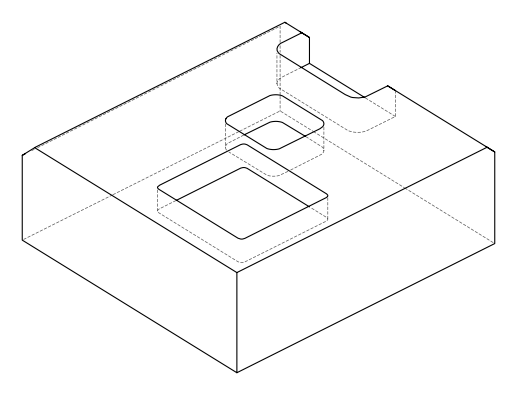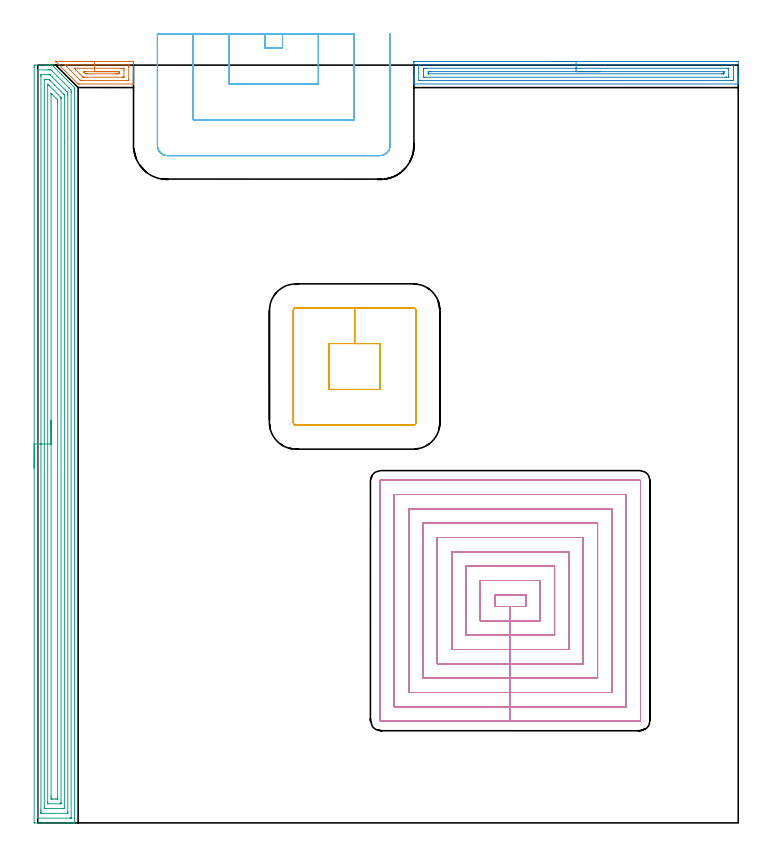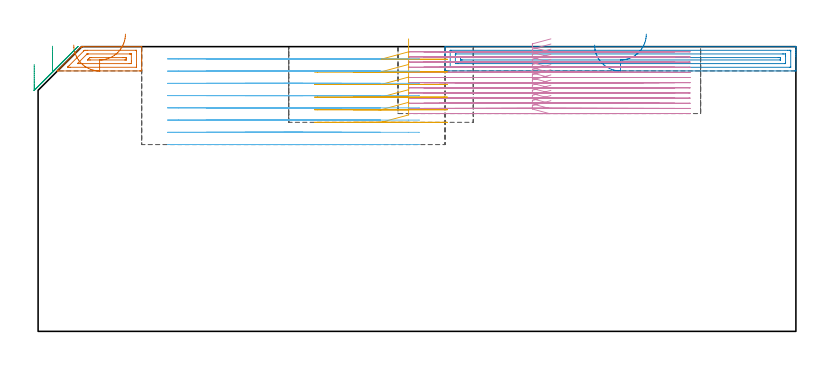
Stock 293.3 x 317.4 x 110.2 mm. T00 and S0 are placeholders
(PLAN: 6 operations, 2 tool changes, 93.5 min)
(1 AREA_MILL | FG_CHAMFER_SURFACE | UGT0205_001 | 1.09 min | 1926 mm3)
(2 AREA_MILL_1 | FG_CHAMFER_SURFACE_1 | UGT0205_001 | 4.54 min | 6249 mm3)
(3 AREA_MILL_2 | FG_CHAMFER_SURFACE_2 | UGT0205_001 | 15.46 min | 44800 mm3)
(4 MILL_RECTANGULAR_POCKET | POCKET_RECTANGULAR_STRAIGHT | NXT0201_009 | Follow Part, ap 2, ae 75% | 55.68 min | 329907 mm3)
(5 MILL_RECTANGULAR_POCKET_1 | POCKET_RECTANGULAR_STRAIGHT_1 | UGT0201_094 | Follow Part, ap 5, ae 75% | 4.31 min | 141632 mm3)
(6 MILL_SLOT | SLOT_PARTIAL_RECTANGULAR | UGT0201_094 | Follow Part, ap 5, ae 75% | 12.39 min | 209353 mm3)
(TOOL UGT0205_001 | Chamfer Mill 20 x 3 x 45 deg. | D20 FL50 Z2)
(TOOL NXT0201_009 | ENDMILL 8mm [2P460-0800-NA 1630] | D8 FL26 Z6)
(TOOL UGT0201_094 | End mill 20 mm | D20 FL38 Z4)
(OP 1 AREA_MILL)
G17 G21 G94 G90
T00 M6
G54
G17 G0 G90 X13.8 Y318.8 S1061 M3
G43 Z120.2 H0
Z110.8
G94 G1 X13.838 Z109.928 F250.
X13.952 Z109.064
X14.141 Z108.212
X14.403 Z107.38
X14.737 Z106.574
X15.14 Z105.8
X15.608 Z105.064
X16.14 Z104.372
X16.729 Z103.729
X17.372 Z103.14
X18.064 Z102.608
X18.8 Z102.14
X19.574 Z101.737
X20.38 Z101.403
X21.212 Z101.141
X22.063 Z100.952
X22.928 Z100.838
X23.8 Z100.8
X39.319 Y318.799 Z100.801
X39.656 Y318.797 Z100.803
X40.091 Y318.791 Z100.805
X40.1 Y318.466 Z101.13
Y314.973 Z104.62
Y314.107 Z105.493
Y309.405 Z110.195
X40.098 Y309.401 Z110.199
X40.097 Y309.4 Z110.2
X17.633
X17.109 Y309.401 Z110.195
X16.897 Y309.404 Z110.19
X16.753 Y309.546 Z110.05
X16.565 Y309.735 Z109.865
X7.503 Y318.796 Z100.802
Y318.798 Z100.8
Y318.799 Z100.799
X7.606 Y318.8 Z100.8
X23.8
Y317.386 Z102.214
X37.99 Y317.385 Z102.215
X38.049 Y317.384 Z102.216
X38.081 Y317.381 Z102.219
X38.09 Y317.38 Z102.22
X38.092 Y317.33 Z102.27
X38.098 Y316.923 Z102.677
X38.1 Y316.719 Z102.881
Y316.516 Z103.084
Y311.277 Z108.323
X38.098 Y311.073 Z108.527
X38.095 Y310.937 Z108.663
X38.09 Y310.831 Z108.769
X38.078 Y310.821 Z108.779
X38.062 Y310.819 Z108.781
X37.894 Y310.816 Z108.784
X37.686 Y310.815 Z108.785
X19.187 Y310.814 Z108.786
X18.515 Y310.815 Z108.785
X18.304 Y310.817 Z108.783
X17.972 Y310.821 Z108.779
X17.928 Y310.833 Z108.767
X17.86 Y310.896 Z108.704
X17.759 Y310.994 Z108.606
X17.634 Y311.116 Z108.484
X12.031 Y316.719 Z102.881
X11.467 Y317.287 Z102.313
X11.403 Y317.358 Z102.242
X11.393 Y317.379 Z102.221
X11.467 Y317.381 Z102.219
X11.678 Y317.384 Z102.216
X12.348 Y317.386 Z102.214
X12.557
X23.8
Y315.972 Z103.628
X35.252 Y315.971 Z103.629
X36.011 Y315.967 Z103.633
X36.05 Y315.965 Z103.635
X36.093 Y315.885 Z103.715
X36.096 Y315.846 Z103.754
X36.1 Y315.005 Z104.595
X36.099 Y312.354 Z107.246
X36.093 Y312.25 Z107.35
X36.091 Y312.241 Z107.359
X36.06 Y312.236 Z107.364
X35.926 Y312.232 Z107.368
X35.758 Y312.23 Z107.37
X35.505 Y312.229 Z107.371
X35.378 Y312.228 Z107.372
X19.395 Y312.229 Z107.371
X19.269 Y312.231 Z107.369
X19.017 Y312.236 Z107.364
X18.97 Y312.241 Z107.359
X18.952 Y312.254 Z107.346
X18.916 Y312.287 Z107.313
X18.846 Y312.354 Z107.246
X15.872 Y315.327 Z104.273
X15.356 Y315.846 Z103.754
X15.285 Y315.922 Z103.678
X15.252 Y315.958 Z103.642
X15.367 Y315.965 Z103.635
X15.619 Y315.969 Z103.631
X15.746 Y315.971 Z103.629
X23.8 Y315.972 Z103.628
Y314.557 Z105.043
X33.49
X33.911 Y314.556 Z105.044
X34.071 Y314.552 Z105.048
X34.083 Y314.551 Z105.049
X34.09 Y314.537 Z105.063
X34.095 Y314.482 Z105.118
X34.099 Y314.369 Z105.231
X34.098 Y314.1 Z105.5
X34.093 Y313.798 Z105.802
X34.09 Y313.653 Z105.947
X33.944 Y313.649 Z105.951
X33.49 Y313.645 Z105.955
X33.07 Y313.643 Z105.957
X32.609
X20.737
X20.276 Y313.646 Z105.954
X20.123 Y313.649 Z105.951
X20.007 Y313.654 Z105.946
X19.917 Y313.741 Z105.859
X19.551 Y314.1 Z105.5
X19.395 Y314.256 Z105.344
X19.187 Y314.474 Z105.126
X19.125 Y314.551 Z105.049
X19.16 Y314.552 Z105.048
X19.395 Y314.555 Z105.045
X19.815 Y314.557 Z105.043
X20.276
X23.8
X24.672 Z105.081
X25.536 Z105.195
X26.388 Z105.383
X27.22 Z105.646
X28.026 Z105.98
X28.8 Z106.382
X29.536 Z106.851
X30.228 Z107.382
X30.871 Z107.972
X31.46 Z108.615
X31.991 Z109.307
X32.46 Z110.043
X32.863 Z110.817
X33.197 Z111.623
X33.459 Z112.455
X33.648 Z113.306
X33.762 Z114.171
X33.8 Z115.043
G0 Z120.2
M5
M2
(OP 2 AREA_MILL_1)
G17 G21 G94 G90
T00 M6
G54
G17 G0 G90 X215.4 Y318.8 S1061 M3
G43 Z120.2 H0
Z110.8
G94 G1 X215.438 Z109.929 F250.
X215.552 Z109.064
X215.741 Z108.212
X216.003 Z107.38
X216.337 Z106.574
X216.74 Z105.8
X217.208 Z105.064
X217.74 Z104.372
X218.329 Z103.729
X218.972 Z103.14
X219.664 Z102.609
X220.4 Z102.14
X221.174 Z101.737
X221.98 Z101.403
X222.812 Z101.141
X223.664 Z100.952
X224.528 Z100.838
X225.4 Z100.8
X292.708
X293.264 Y318.794 Z100.804
X293.29 Y318.791 Z100.806
X293.3 Y318.759 Z100.838
Y313.227 Z106.368
Y312.64 Z106.957
Y312.354 Z107.243
Y311.767 Z107.829
Y311.481 Z108.115
Y310.907 Z108.692
Y310.608 Z108.992
Y309.735 Z109.864
Y309.619 Z109.98
X293.297 Y309.507 Z110.085
X293.29 Y309.402 Z110.188
X293.154 Y309.4 Z110.2
X157.646
X157.51 Y309.402 Z110.188
X157.503 Y309.507 Z110.085
X157.5 Y309.619 Z109.979
Y310.308 Z109.292
Y310.908 Z108.692
Y311.481 Z108.115
Y311.767 Z107.83
Y312.354 Z107.243
Y312.64 Z106.957
Y313.227 Z106.368
Y318.465 Z101.132
X157.504 Y318.763 Z100.834
X157.51 Y318.792 Z100.805
X157.541 Y318.799 Z100.799
X158.092 Y318.8 Z100.8
X225.4
Y317.386 Z102.214
X290.925 Y317.385 Z102.215
X291.138 Y317.384 Z102.216
X291.26 Y317.38 Z102.22
X291.285 Y317.379 Z102.221
X291.29 Y317.366 Z102.234
X291.294 Y317.344 Z102.256
X291.299 Y317.226 Z102.374
X291.3 Y311.114 Z108.486
X291.298 Y310.991 Z108.609
X291.294 Y310.893 Z108.707
X291.29 Y310.83 Z108.77
X291.281 Y310.821 Z108.779
X291.264 Y310.819 Z108.781
X290.925 Y310.815 Z108.785
X290.714 Y310.814 Z108.786
X290.033
X159.875 Y310.815 Z108.785
X159.662 Y310.816 Z108.784
X159.54 Y310.82 Z108.78
X159.515 Y310.821 Z108.779
X159.51 Y310.834 Z108.766
X159.506 Y310.856 Z108.744
X159.501 Y310.974 Z108.626
X159.5 Y317.086 Z102.514
X159.502 Y317.209 Z102.391
X159.506 Y317.307 Z102.293
X159.51 Y317.37 Z102.23
X159.519 Y317.379 Z102.221
X159.536 Y317.381 Z102.219
X159.875 Y317.385 Z102.215
X160.086
X160.767 Y317.386 Z102.214
X225.4
Y315.971 Z103.629
X289.015
X289.142 Y315.969 Z103.631
X289.268 Y315.965 Z103.635
X289.291 Y315.961 Z103.639
X289.295 Y315.939 Z103.661
X289.298 Y315.898 Z103.702
X289.3 Y315.846 Z103.754
Y315.691 Z103.909
Y313.072 Z106.528
X289.297 Y312.354 Z107.246
X289.294 Y312.277 Z107.323
X289.29 Y312.242 Z107.358
X289.264 Y312.234 Z107.366
X289.142 Y312.232 Z107.368
X288.378 Y312.229 Z107.371
X288.25 Y312.228 Z107.372
X161.785 Y312.229 Z107.371
X161.658 Y312.231 Z107.369
X161.532 Y312.235 Z107.365
X161.509 Y312.239 Z107.361
X161.505 Y312.261 Z107.339
X161.502 Y312.302 Z107.298
X161.5 Y312.354 Z107.246
Y312.509 Z107.091
Y315.128 Z104.472
X161.503 Y315.846 Z103.754
X161.506 Y315.923 Z103.677
X161.51 Y315.957 Z103.643
X161.536 Y315.966 Z103.634
X161.658 Y315.968 Z103.632
X162.422 Y315.971 Z103.629
X162.55
X225.4
Y314.557 Z105.043
X287.181
X287.228 Y314.556 Z105.044
X287.277 Y314.553 Z105.047
X287.288 Y314.551 Z105.049
X287.292 Y314.538 Z105.062
X287.295 Y314.496 Z105.104
X287.3 Y314.158 Z105.442
X287.299 Y314.1 Z105.5
X287.29 Y313.693 Z105.907
X287.288 Y313.649 Z105.951
X287.214 Y313.647 Z105.953
X287.09 Y313.644 Z105.956
X286.934 Y313.643 Z105.957
X286.467
X163.619
X163.572 Y313.644 Z105.956
X163.523 Y313.647 Z105.953
X163.512 Y313.649 Z105.951
X163.508 Y313.662 Z105.938
X163.505 Y313.704 Z105.896
X163.5 Y314.042 Z105.558
X163.501 Y314.1 Z105.5
X163.51 Y314.507 Z105.093
X163.512 Y314.551 Z105.049
X163.586 Y314.553 Z105.047
X163.71 Y314.556 Z105.044
X163.866 Y314.557 Z105.043
X164.333
X225.4
X226.272 Z105.081
X227.136 Z105.195
X227.988 Z105.383
X228.82 Z105.646
X229.626 Z105.98
X230.4 Z106.382
X231.136 Z106.851
X231.828 Z107.382
X232.471 Z107.972
X233.06 Z108.615
X233.592 Z109.307
X234.06 Z110.043
X234.463 Z110.817
X234.797 Z111.623
X235.059 Z112.455
X235.248 Z113.306
X235.362 Z114.171
X235.4 Z115.043
G0 Z120.2
M5
M2
(OP 3 AREA_MILL_2)
G17 G21 G94 G90
T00 M6
G54
G17 G0 G90 X-1.5 Y148.65 S1061 M3
G43 Z120.2 H0
Z103.3
G94 G1 Y148.688 Z102.428 F250.
Y148.802 Z101.563
Y148.991 Z100.712
Y149.253 Z99.88
Y149.587 Z99.074
Y149.99 Z98.3
Y150.458 Z97.564
Y150.99 Z96.872
Y151.579 Z96.229
Y152.222 Z95.64
Y152.914 Z95.108
Y153.65 Z94.64
Y154.424 Z94.237
Y155.23 Z93.903
Y156.062 Z93.641
Y156.914 Z93.452
Y157.778 Z93.338
Y158.65 Z93.3
Y316.292
X-1.499 Y316.689 Z93.301
X-1.495 Y317.179 Z93.303
X-1.491 Y317.291 Z93.306
X-1.009 Y317.3 Z93.788
X2.528 Z97.323
X3.086 Z97.883
X3.413 Z98.209
X3.971 Z98.767
X4.297 Z99.093
X4.95 Z99.75
X5.413 Z100.213
X6.005 Y317.29 Z100.803
X6.066 Y317.232 Z100.865
X6.165 Y317.135 Z100.963
X15.361 Y307.938 Z110.16
X15.396 Y307.895 Z110.189
X15.4 Y307.76 Z110.2
Y0.165
X15.397 Y0.009 Z110.188
X15.383 Y0.007 Z110.174
X15.037 Y0. Z109.836
X14.678 Z109.477
X14.024 Z108.819
X12.813 Z107.61
X12.256 Z107.05
X3. Z97.798
X-1.228 Z93.569
X-1.289 Y0.001 Z93.509
X-1.492 Y0.01 Z93.306
X-1.499 Y0.214 Z93.299
X-1.5 Y158.65 Z93.3
X-0.086 Z94.714
X-0.085 Y315.116 Z94.715
X-0.082 Y315.223 Z94.718
X-0.079 Y315.274 Z94.721
X-0.074 Y315.29 Z94.726
X-0.026 Y315.292 Z94.774
X0.367 Y315.299 Z95.167
X4.297 Y315.3 Z99.097
X4.79 Y315.298 Z99.59
X5.181 Y315.29 Z99.981
X5.56 Y315.278 Z100.36
X5.946 Y314.903 Z100.746
X13.14 Y307.71 Z107.94
X13.976 Y306.867 Z108.776
X13.985 Y306.014 Z108.785
Y305.974
Y2.184
X13.982 Y2.077 Z108.782
X13.979 Y2.026 Z108.779
X13.974 Y2.01 Z108.774
X13.926 Y2.008 Z108.726
X13.532 Y2.001 Z108.332
X0.268 Z95.068
X0.034 Y2.006 Z94.834
X-0.071 Y2.01 Z94.729
X-0.085 Y2.357 Z94.715
Y2.397
X-0.086 Y158.65 Z94.714
X1.328 Z96.128
X1.329 Y312.543 Z96.129
X1.331 Y313.117 Z96.131
X1.334 Y313.275 Z96.134
X1.335 Y313.287 Z96.135
X1.355 Y313.292 Z96.155
X1.403 Y313.297 Z96.203
X1.464 Y313.3 Z96.264
X4.297 Y313.299 Z99.097
X5.005 Y313.296 Z99.805
X5.089 Y313.29 Z99.889
X5.181 Y313.209 Z99.981
X5.281 Y313.117 Z100.081
X6.066 Y312.335 Z100.866
X11.534 Y306.867 Z106.334
X12.256 Y306.142 Z107.056
X12.418 Y305.974 Z107.218
X12.564 Y305.81 Z107.364
X12.567 Y305.66 Z107.367
X12.57 Y305.081 Z107.37
X12.571 Y304.763 Z107.371
Y4.757
X12.569 Y4.183 Z107.369
X12.566 Y4.025 Z107.366
X12.565 Y4.013 Z107.365
X12.545 Y4.008 Z107.345
X12.497 Y4.003 Z107.297
X12.436 Y4.001 Z107.236
X1.825 Y4. Z96.625
X1.644 Y4.002 Z96.444
X1.463 Y4.006 Z96.263
X1.348 Y4.01 Z96.148
X1.335 Y4.078 Z96.135
X1.333 Y4.183 Z96.133
X1.33 Y4.5 Z96.13
X1.329 Y5.076 Z96.129
X1.328 Y5.395 Z96.128
Y158.65
X2.743 Z97.543
Y311.115
X2.745 Y311.212 Z97.545
X2.749 Y311.269 Z97.549
X2.752 Y311.29 Z97.552
X2.773 Y311.292 Z97.573
X2.986 Y311.297 Z97.786
X3.413 Y311.3 Z98.213
X4.297 Z99.097
X4.328 Z99.128
X4.541 Y311.294 Z99.341
X4.646 Y311.29 Z99.446
X4.853 Y311.089 Z99.653
X5.181 Y310.768 Z99.981
X6.95 Y309.001 Z101.75
X10.87 Y305.081 Z105.67
X10.998 Y304.949 Z105.798
X11.099 Y304.84 Z105.899
X11.15 Y304.78 Z105.95
X11.152 Y304.742 Z105.952
X11.156 Y304.406 Z105.956
X11.157 Y284.971 Z105.957
Y6.185
X11.155 Y6.088 Z105.955
X11.151 Y6.031 Z105.951
X11.148 Y6.01 Z105.948
X11.126 Y6.008 Z105.926
X10.914 Y6.003 Z105.714
X10.487 Y6. Z105.287
X3.382 Z98.182
X2.979 Y6.002 Z97.779
X2.778 Y6.007 Z97.578
X2.756 Y6.01 Z97.556
X2.749 Y6.019 Z97.549
X2.746 Y6.056 Z97.546
X2.744 Y6.111 Z97.544
X2.743 Y6.645 Z97.543
Y158.65
X4.157 Z98.957
Y308.794
X4.158 Y308.936 Z98.958
X4.162 Y309.219 Z98.962
X4.164 Y309.29 Z98.964
X4.176 Z98.976
X4.216 Y309.274 Z99.016
X4.297 Y309.198 Z99.097
X4.849 Y308.653 Z99.649
X9.603 Y303.899 Z104.403
X9.677 Y303.823 Z104.477
X9.713 Y303.783 Z104.513
X9.728 Y303.763 Z104.528
X9.736 Y303.719 Z104.536
X9.741 Y303.437 Z104.541
X9.743 Y303.296 Z104.543
Y8.506
X9.742 Y8.364 Z104.542
X9.738 Y8.081 Z104.538
X9.736 Y8.009 Z104.536
X9.722 Y8.006 Z104.522
X9.683 Y8.002 Z104.483
X9.603 Y8.001 Z104.403
X9.359 Y8. Z104.159
X4.297 Y8.001 Z99.097
X4.206 Y8.002 Z99.006
X4.179 Y8.005 Z98.979
X4.17 Y8.008 Z98.97
X4.164 Y8.035 Z98.964
X4.16 Y8.222 Z98.96
X4.157 Y8.506 Z98.957
Y8.647
Y158.65
X5.571 Z100.371
X5.572 Y305.081 Z100.372
X5.574 Y305.384 Z100.374
X5.575 Y305.443 Z100.375
X5.577 Y305.458 Z100.377
X5.596 Y305.445 Z100.396
X5.67 Y305.375 Z100.47
X5.971 Y305.081 Z100.771
X6.066 Y304.987 Z100.866
X7.834 Y303.217 Z102.634
X8.236 Y302.805 Z103.036
X8.322 Y302.698 Z103.122
X8.325 Y302.569 Z103.125
X8.327 Y302.403 Z103.127
X8.329 Y301.904 Z103.129
Y301.51
Y10.827
X8.328 Y10.433 Z103.128
X8.325 Y10.183 Z103.125
X8.322 Y10.06 Z103.122
X8.318 Y10.01 Z103.118
X8.258 Y10.005 Z103.058
X7.834 Y10.002 Z102.634
X7.379 Y10. Z102.179
X6.494 Z101.294
X6.066 Y10.001 Z100.866
X5.606 Y10.004 Z100.406
X5.58 Y10.01 Z100.38
X5.577 Y10.033 Z100.377
X5.573 Y10.433 Z100.373
X5.571 Y10.932 Z100.371
Y11.326
Y158.65
Y159.522 Z100.409
Y160.386 Z100.523
Y161.238 Z100.712
Y162.07 Z100.974
Y162.876 Z101.308
Y163.65 Z101.711
Y164.386 Z102.18
Y165.078 Z102.711
Y165.721 Z103.3
Y166.31 Z103.943
Y166.842 Z104.635
Y167.31 Z105.371
Y167.713 Z106.145
Y168.047 Z106.951
Y168.309 Z107.783
Y168.498 Z108.635
Y168.612 Z109.5
Y168.65 Z110.371
G0 Z120.2
M5
M2
(OP 4 MILL_RECTANGULAR_POCKET)
G17 G21 G94 G90
T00 M6
G54
G17 G0 G90 X198.482 Y95.5 S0 M3
G43 Z120.2 H1
Z113.2
G94 G1 X191.3 Z111.276 F250.
Y90.6 Z109.963
X197.85 Z108.208
X204.4 F500.
Y95.5
X191.3
Y90.6
X197.85
Y84.6
X210.4
Y101.5
X185.3
Y84.6
X197.85
Y78.6
X216.4
Y107.5
X179.3
Y78.6
X197.85
Y72.6
X222.4
Y113.5
X173.3
Y72.6
X197.85
Y66.6
X228.4
Y119.5
X167.3
Y66.6
X197.85
Y60.6
X234.4
Y125.5
X161.3
Y60.6
X197.85
Y54.6
X240.4
Y131.5
X155.3
Y54.6
X197.85
Y48.6
X246.4
Y137.5
X149.3
Y48.6
X197.85
Y42.6
X252.
G3 X252.4 Y43. R0.4
G1 Y143.1
G3 X252. Y143.5 R0.4
G1 X143.7
G3 X143.3 Y143.1 R0.4
G1 Y43.
G3 X143.7 Y42.6 R0.4
G1 X197.85
X198.85
G0 X198.482 Y95.5 Z111.208
G1 X191.3 Z109.283 F250.
Y90.6 Z107.97
X197.85 Z106.215
X204.4 F500.
Y95.5
X191.3
Y90.6
X197.85
Y84.6
X210.4
Y101.5
X185.3
Y84.6
X197.85
Y78.6
X216.4
Y107.5
X179.3
Y78.6
X197.85
Y72.6
X222.4
Y113.5
X173.3
Y72.6
X197.85
Y66.6
X228.4
Y119.5
X167.3
Y66.6
X197.85
Y60.6
X234.4
Y125.5
X161.3
Y60.6
X197.85
Y54.6
X240.4
Y131.5
X155.3
Y54.6
X197.85
Y48.6
X246.4
Y137.5
X149.3
Y48.6
X197.85
Y42.6
X252.
G3 X252.4 Y43. R0.4
G1 Y143.1
G3 X252. Y143.5 R0.4
G1 X143.7
G3 X143.3 Y143.1 R0.4
G1 Y43.
G3 X143.7 Y42.6 R0.4
G1 X197.85
X198.85
G0 X198.482 Y95.5 Z109.215
G1 X191.3 Z107.291 F250.
Y90.6 Z105.978
X197.85 Z104.223
X204.4 F500.
Y95.5
X191.3
Y90.6
X197.85
Y84.6
X210.4
Y101.5
X185.3
Y84.6
X197.85
Y78.6
X216.4
Y107.5
X179.3
Y78.6
X197.85
Y72.6
X222.4
Y113.5
X173.3
Y72.6
X197.85
Y66.6
X228.4
Y119.5
X167.3
Y66.6
X197.85
Y60.6
X234.4
Y125.5
X161.3
Y60.6
X197.85
Y54.6
X240.4
Y131.5
X155.3
Y54.6
X197.85
Y48.6
X246.4
Y137.5
X149.3
Y48.6
X197.85
Y42.6
X252.
G3 X252.4 Y43. R0.4
G1 Y143.1
G3 X252. Y143.5 R0.4
G1 X143.7
G3 X143.3 Y143.1 R0.4
G1 Y43.
G3 X143.7 Y42.6 R0.4
G1 X197.85
X198.85
G0 X198.482 Y95.5 Z107.223
G1 X191.3 Z105.299 F250.
Y90.6 Z103.986
X197.85 Z102.231
X204.4 F500.
Y95.5
X191.3
Y90.6
X197.85
Y84.6
X210.4
Y101.5
X185.3
Y84.6
X197.85
Y78.6
X216.4
Y107.5
X179.3
Y78.6
X197.85
Y72.6
X222.4
Y113.5
X173.3
Y72.6
X197.85
Y66.6
X228.4
Y119.5
X167.3
Y66.6
X197.85
Y60.6
X234.4
Y125.5
X161.3
Y60.6
X197.85
Y54.6
X240.4
Y131.5
X155.3
Y54.6
X197.85
Y48.6
X246.4
Y137.5
X149.3
Y48.6
X197.85
Y42.6
X252.
G3 X252.4 Y43. R0.4
G1 Y143.1
G3 X252. Y143.5 R0.4
G1 X143.7
G3 X143.3 Y143.1 R0.4
G1 Y43.
G3 X143.7 Y42.6 R0.4
G1 X197.85
X198.85
G0 X198.482 Y95.5 Z105.231
G1 X191.3 Z103.306 F250.
Y90.6 Z101.993
X197.85 Z100.238
X204.4 F500.
Y95.5
X191.3
Y90.6
X197.85
Y84.6
X210.4
Y101.5
X185.3
Y84.6
X197.85
Y78.6
X216.4
Y107.5
X179.3
Y78.6
X197.85
Y72.6
X222.4
Y113.5
X173.3
Y72.6
X197.85
Y66.6
X228.4
Y119.5
X167.3
Y66.6
X197.85
Y60.6
X234.4
Y125.5
X161.3
Y60.6
X197.85
Y54.6
X240.4
Y131.5
X155.3
Y54.6
X197.85
Y48.6
X246.4
Y137.5
X149.3
Y48.6
X197.85
Y42.6
X252.
G3 X252.4 Y43. R0.4
G1 Y143.1
G3 X252. Y143.5 R0.4
G1 X143.7
G3 X143.3 Y143.1 R0.4
G1 Y43.
G3 X143.7 Y42.6 R0.4
G1 X197.85
X198.85
G0 X198.482 Y95.5 Z103.238
G1 X191.3 Z101.314 F250.
Y90.6 Z100.001
X197.85 Z98.246
X204.4 F500.
Y95.5
X191.3
Y90.6
X197.85
Y84.6
X210.4
Y101.5
X185.3
Y84.6
X197.85
Y78.6
X216.4
Y107.5
X179.3
Y78.6
X197.85
Y72.6
X222.4
Y113.5
X173.3
Y72.6
X197.85
Y66.6
X228.4
Y119.5
X167.3
Y66.6
X197.85
Y60.6
X234.4
Y125.5
X161.3
Y60.6
X197.85
Y54.6
X240.4
Y131.5
X155.3
Y54.6
X197.85
Y48.6
X246.4
Y137.5
X149.3
Y48.6
X197.85
Y42.6
X252.
G3 X252.4 Y43. R0.4
G1 Y143.1
G3 X252. Y143.5 R0.4
G1 X143.7
G3 X143.3 Y143.1 R0.4
G1 Y43.
G3 X143.7 Y42.6 R0.4
G1 X197.85
X198.85
G0 X198.482 Y95.5 Z101.246
G1 X191.3 Z99.322 F250.
Y90.6 Z98.009
X197.85 Z96.254
X204.4 F500.
Y95.5
X191.3
Y90.6
X197.85
Y84.6
X210.4
Y101.5
X185.3
Y84.6
X197.85
Y78.6
X216.4
Y107.5
X179.3
Y78.6
X197.85
Y72.6
X222.4
Y113.5
X173.3
Y72.6
X197.85
Y66.6
X228.4
Y119.5
X167.3
Y66.6
X197.85
Y60.6
X234.4
Y125.5
X161.3
Y60.6
X197.85
Y54.6
X240.4
Y131.5
X155.3
Y54.6
X197.85
Y48.6
X246.4
Y137.5
X149.3
Y48.6
X197.85
Y42.6
X252.
G3 X252.4 Y43. R0.4
G1 Y143.1
G3 X252. Y143.5 R0.4
G1 X143.7
G3 X143.3 Y143.1 R0.4
G1 Y43.
G3 X143.7 Y42.6 R0.4
G1 X197.85
X198.85
G0 X198.482 Y95.5 Z99.254
G1 X191.3 Z97.33 F250.
Y90.6 Z96.017
X197.85 Z94.262
X204.4 F500.
Y95.5
X191.3
Y90.6
X197.85
Y84.6
X210.4
Y101.5
X185.3
Y84.6
X197.85
Y78.6
X216.4
Y107.5
X179.3
Y78.6
X197.85
Y72.6
X222.4
Y113.5
X173.3
Y72.6
X197.85
Y66.6
X228.4
Y119.5
X167.3
Y66.6
X197.85
Y60.6
X234.4
Y125.5
X161.3
Y60.6
X197.85
Y54.6
X240.4
Y131.5
X155.3
Y54.6
X197.85
Y48.6
X246.4
Y137.5
X149.3
Y48.6
X197.85
Y42.6
X252.
G3 X252.4 Y43. R0.4
G1 Y143.1
G3 X252. Y143.5 R0.4
G1 X143.7
G3 X143.3 Y143.1 R0.4
G1 Y43.
G3 X143.7 Y42.6 R0.4
G1 X197.85
X198.85
G0 X198.482 Y95.5 Z97.262
G1 X191.3 Z95.337 F250.
Y90.6 Z94.024
X197.85 Z92.269
X204.4 F500.
Y95.5
X191.3
Y90.6
X197.85
Y84.6
X210.4
Y101.5
X185.3
Y84.6
X197.85
Y78.6
X216.4
Y107.5
X179.3
Y78.6
X197.85
Y72.6
X222.4
Y113.5
X173.3
Y72.6
X197.85
Y66.6
X228.4
Y119.5
X167.3
Y66.6
X197.85
Y60.6
X234.4
Y125.5
X161.3
Y60.6
X197.85
Y54.6
X240.4
Y131.5
X155.3
Y54.6
X197.85
Y48.6
X246.4
Y137.5
X149.3
Y48.6
X197.85
Y42.6
X252.
G3 X252.4 Y43. R0.4
G1 Y143.1
G3 X252. Y143.5 R0.4
G1 X143.7
G3 X143.3 Y143.1 R0.4
G1 Y43.
G3 X143.7 Y42.6 R0.4
G1 X197.85
X198.85
G0 X198.482 Y95.5 Z95.269
G1 X191.3 Z93.345 F250.
Y90.6 Z92.032
X197.85 Z90.277
X204.4 F500.
Y95.5
X191.3
Y90.6
X197.85
Y84.6
X210.4
Y101.5
X185.3
Y84.6
X197.85
Y78.6
X216.4
Y107.5
X179.3
Y78.6
X197.85
Y72.6
X222.4
Y113.5
X173.3
Y72.6
X197.85
Y66.6
X228.4
Y119.5
X167.3
Y66.6
X197.85
Y60.6
X234.4
Y125.5
X161.3
Y60.6
X197.85
Y54.6
X240.4
Y131.5
X155.3
Y54.6
X197.85
Y48.6
X246.4
Y137.5
X149.3
Y48.6
X197.85
Y42.6
X252.
G3 X252.4 Y43. R0.4
G1 Y143.1
G3 X252. Y143.5 R0.4
G1 X143.7
G3 X143.3 Y143.1 R0.4
G1 Y43.
G3 X143.7 Y42.6 R0.4
G1 X197.85
X198.85
G0 X198.482 Y95.5 Z93.277
G1 X191.3 Z91.353 F250.
Y90.6 Z90.04
X197.85 Z88.285
X204.4 F500.
Y95.5
X191.3
Y90.6
X197.85
Y84.6
X210.4
Y101.5
X185.3
Y84.6
X197.85
Y78.6
X216.4
Y107.5
X179.3
Y78.6
X197.85
Y72.6
X222.4
Y113.5
X173.3
Y72.6
X197.85
Y66.6
X228.4
Y119.5
X167.3
Y66.6
X197.85
Y60.6
X234.4
Y125.5
X161.3
Y60.6
X197.85
Y54.6
X240.4
Y131.5
X155.3
Y54.6
X197.85
Y48.6
X246.4
Y137.5
X149.3
Y48.6
X197.85
Y42.6
X252.
G3 X252.4 Y43. R0.4
G1 Y143.1
G3 X252. Y143.5 R0.4
G1 X143.7
G3 X143.3 Y143.1 R0.4
G1 Y43.
G3 X143.7 Y42.6 R0.4
G1 X197.85
X198.85
G0 X198.482 Y95.5 Z91.285
G1 X191.3 Z89.36 F250.
Y90.6 Z88.047
X197.85 Z86.292
X204.4 F500.
Y95.5
X191.3
Y90.6
X197.85
Y84.6
X210.4
Y101.5
X185.3
Y84.6
X197.85
Y78.6
X216.4
Y107.5
X179.3
Y78.6
X197.85
Y72.6
X222.4
Y113.5
X173.3
Y72.6
X197.85
Y66.6
X228.4
Y119.5
X167.3
Y66.6
X197.85
Y60.6
X234.4
Y125.5
X161.3
Y60.6
X197.85
Y54.6
X240.4
Y131.5
X155.3
Y54.6
X197.85
Y48.6
X246.4
Y137.5
X149.3
Y48.6
X197.85
Y42.6
X252.
G3 X252.4 Y43. R0.4
G1 Y143.1
G3 X252. Y143.5 R0.4
G1 X143.7
G3 X143.3 Y143.1 R0.4
G1 Y43.
G3 X143.7 Y42.6 R0.4
G1 X197.85
X198.85
G0 X198.482 Y95.5 Z89.292
G1 X191.3 Z87.368 F250.
Y90.6 Z86.055
X197.85 Z84.3
X204.4 F500.
Y95.5
X191.3
Y90.6
X197.85
Y84.6
X210.4
Y101.5
X185.3
Y84.6
X197.85
Y78.6
X216.4
Y107.5
X179.3
Y78.6
X197.85
Y72.6
X222.4
Y113.5
X173.3
Y72.6
X197.85
Y66.6
X228.4
Y119.5
X167.3
Y66.6
X197.85
Y60.6
X234.4
Y125.5
X161.3
Y60.6
X197.85
Y54.6
X240.4
Y131.5
X155.3
Y54.6
X197.85
Y48.6
X246.4
Y137.5
X149.3
Y48.6
X197.85
Y42.6
X252.
G3 X252.4 Y43. R0.4
G1 Y143.1
G3 X252. Y143.5 R0.4
G1 X143.7
G3 X143.3 Y143.1 R0.4
G1 Y43.
G3 X143.7 Y42.6 R0.4
G1 X197.85
X198.85
G0 Z120.2
M5
M2
(OP 5 MILL_RECTANGULAR_POCKET_1)
G17 G21 G94 G90
T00 M6
G54
G17 G0 G90 X143.4 Y181.979 S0 M3
G43 Z120.2 H0
Z113.2
G94 G1 Y200.7 Z108.184 F250.
X132.7 Z105.317
X122. F500.
Y181.5
X143.4
Y200.7
X132.7
Y215.7
X108.2
G3 X107. Y214.5 R1.2
G1 Y167.7
G3 X108.2 Y166.5 R1.2
G1 X157.2
G3 X158.4 Y167.7 R1.2
G1 Y214.5
G3 X157.2 Y215.7 R1.2
G1 X132.7
X131.7
G0 X143.4 Y181.979 Z108.317
G1 Y200.7 Z103.3 F250.
X132.7 Z100.433
X122. F500.
Y181.5
X143.4
Y200.7
X132.7
Y215.7
X108.2
G3 X107. Y214.5 R1.2
G1 Y167.7
G3 X108.2 Y166.5 R1.2
G1 X157.2
G3 X158.4 Y167.7 R1.2
G1 Y214.5
G3 X157.2 Y215.7 R1.2
G1 X132.7
X131.7
G0 X143.4 Y181.979 Z103.433
G1 Y200.7 Z98.417 F250.
X132.7 Z95.55
X122. F500.
Y181.5
X143.4
Y200.7
X132.7
Y215.7
X108.2
G3 X107. Y214.5 R1.2
G1 Y167.7
G3 X108.2 Y166.5 R1.2
G1 X157.2
G3 X158.4 Y167.7 R1.2
G1 Y214.5
G3 X157.2 Y215.7 R1.2
G1 X132.7
X131.7
G0 X143.4 Y181.979 Z98.55
G1 Y200.7 Z93.534 F250.
X132.7 Z90.667
X122. F500.
Y181.5
X143.4
Y200.7
X132.7
Y215.7
X108.2
G3 X107. Y214.5 R1.2
G1 Y167.7
G3 X108.2 Y166.5 R1.2
G1 X157.2
G3 X158.4 Y167.7 R1.2
G1 Y214.5
G3 X157.2 Y215.7 R1.2
G1 X132.7
X131.7
G0 X143.4 Y181.979 Z93.667
G1 Y200.7 Z88.65 F250.
X132.7 Z85.783
X122. F500.
Y181.5
X143.4
Y200.7
X132.7
Y215.7
X108.2
G3 X107. Y214.5 R1.2
G1 Y167.7
G3 X108.2 Y166.5 R1.2
G1 X157.2
G3 X158.4 Y167.7 R1.2
G1 Y214.5
G3 X157.2 Y215.7 R1.2
G1 X132.7
X131.7
G0 X143.4 Y181.979 Z88.783
G1 Y200.7 Z83.767 F250.
X132.7 Z80.9
X122. F500.
Y181.5
X143.4
Y200.7
X132.7
Y215.7
X108.2
G3 X107. Y214.5 R1.2
G1 Y167.7
G3 X108.2 Y166.5 R1.2
G1 X157.2
G3 X158.4 Y167.7 R1.2
G1 Y214.5
G3 X157.2 Y215.7 R1.2
G1 X132.7
X131.7
G0 Z120.2
M5
M2
(OP 6 MILL_SLOT)
G17 G21 G94 G90
T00 M6
G54
G17 G0 G90 X95.1 Y330.3 S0 M3
G43 Z120.2 H0
Z105.462
G94 G1 Y327.3 F250.
Y324.4 F500.
X102.5
Y327.3
Y330.3 F250.
X80.1
Y327.3
Y309.4 F500.
X117.5
Y327.3
Y330.3 F250.
X65.1
Y327.3
Y294.4 F500.
X132.5
Y327.3
Y330.3 F250.
X50.1
Y327.3
Y283.6 F500.
G3 X54.3 Y279.4 R4.2
G1 X143.3
G3 X147.5 Y283.6 R4.2
G1 Y327.3
Y330.3 F250.
G0 X95.1 Z100.725
G1 Y327.3
Y324.4 F500.
X102.5
Y327.3
Y330.3 F250.
X80.1
Y327.3
Y309.4 F500.
X117.5
Y327.3
Y330.3 F250.
X65.1
Y327.3
Y294.4 F500.
X132.5
Y327.3
Y330.3 F250.
X50.1
Y327.3
Y283.6 F500.
G3 X54.3 Y279.4 R4.2
G1 X143.3
G3 X147.5 Y283.6 R4.2
G1 Y327.3
Y330.3 F250.
G0 X95.1 Z95.987
G1 Y327.3
Y324.4 F500.
X102.5
Y327.3
Y330.3 F250.
X80.1
Y327.3
Y309.4 F500.
X117.5
Y327.3
Y330.3 F250.
X65.1
Y327.3
Y294.4 F500.
X132.5
Y327.3
Y330.3 F250.
X50.1
Y327.3
Y283.6 F500.
G3 X54.3 Y279.4 R4.2
G1 X143.3
G3 X147.5 Y283.6 R4.2
G1 Y327.3
Y330.3 F250.
G0 X95.1 Z91.25
G1 Y327.3
Y324.4 F500.
X102.5
Y327.3
Y330.3 F250.
X80.1
Y327.3
Y309.4 F500.
X117.5
Y327.3
Y330.3 F250.
X65.1
Y327.3
Y294.4 F500.
X132.5
Y327.3
Y330.3 F250.
X50.1
Y327.3
Y283.6 F500.
G3 X54.3 Y279.4 R4.2
G1 X143.3
G3 X147.5 Y283.6 R4.2
G1 Y327.3
Y330.3 F250.
G0 X95.1 Z86.512
G1 Y327.3
Y324.4 F500.
X102.5
Y327.3
Y330.3 F250.
X80.1
Y327.3
Y309.4 F500.
X117.5
Y327.3
Y330.3 F250.
X65.1
Y327.3
Y294.4 F500.
X132.5
Y327.3
Y330.3 F250.
X50.1
Y327.3
Y283.6 F500.
G3 X54.3 Y279.4 R4.2
G1 X143.3
G3 X147.5 Y283.6 R4.2
G1 Y327.3
Y330.3 F250.
G0 X95.1 Z81.775
G1 Y327.3
Y324.4 F500.
X102.5
Y327.3
Y330.3 F250.
X80.1
Y327.3
Y309.4 F500.
X117.5
Y327.3
Y330.3 F250.
X65.1
Y327.3
Y294.4 F500.
X132.5
Y327.3
Y330.3 F250.
X50.1
Y327.3
Y283.6 F500.
G3 X54.3 Y279.4 R4.2
G1 X143.3
G3 X147.5 Y283.6 R4.2
G1 Y327.3
Y330.3 F250.
G0 X95.1 Z77.037
G1 Y327.3
Y324.4 F500.
X102.5
Y327.3
Y330.3 F250.
X80.1
Y327.3
Y309.4 F500.
X117.5
Y327.3
Y330.3 F250.
X65.1
Y327.3
Y294.4 F500.
X132.5
Y327.3
Y330.3 F250.
X50.1
Y327.3
Y283.6 F500.
G3 X54.3 Y279.4 R4.2
G1 X143.3
G3 X147.5 Y283.6 R4.2
G1 Y327.3
Y330.3 F250.
G0 X95.1 Z72.3
G1 Y327.3
Y324.4 F500.
X102.5
Y327.3
Y330.3 F250.
X80.1
Y327.3
Y309.4 F500.
X117.5
Y327.3
Y330.3 F250.
X65.1
Y327.3
Y294.4 F500.
X132.5
Y327.3
Y330.3 F250.
X50.1
Y327.3
Y283.6 F500.
G3 X54.3 Y279.4 R4.2
G1 X143.3
G3 X147.5 Y283.6 R4.2
G1 Y327.3
Y330.3 F250.
G0 Z120.2
M5
M2
